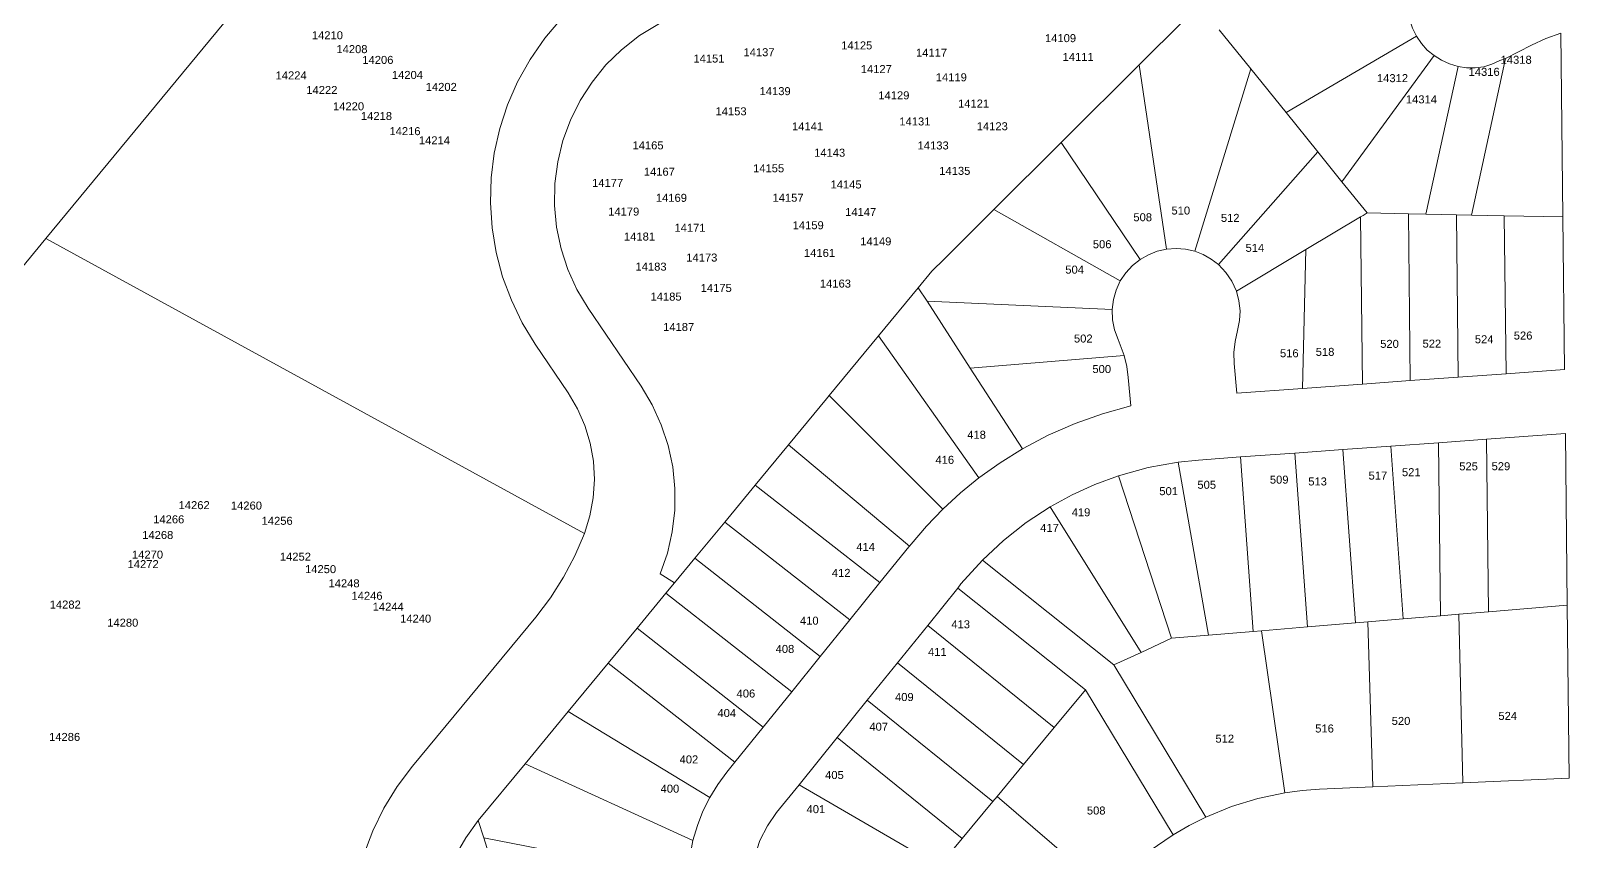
# Model space of a CAD drawing. Header units: feet. Extents: x 865220 to 2822444, y -2240498 to 975731.
# Drawn here: x 2813289 to 2814731, y 964285 to 965045 of the extents above; entities that cross this region are included whole.
import ezdxf
from ezdxf.enums import TextEntityAlignment as Align

# ---------------------------------------------------------------- set-up
doc = ezdxf.new("R2010")
doc.units = ezdxf.units.FT
doc.header["$LTSCALE"] = 0.015
doc.header["$MEASUREMENT"] = 0
doc.layers.add('Dakota County Addresses', color=7, linetype='Continuous')
doc.layers.add('Dakota County Parcels', color=7, linetype='Continuous')
doc.styles.add('Dimensions 100', font='arial.ttf')

# ---------------------------------------------------------------- blocks, each defined once
blk = doc.blocks.new('ACMAP_ANN_TEMPLATE_Dakota County Addresses')
at = {"layer": 'Dakota County Addresses', "style": 'Dimensions 100'}
blk.add_attdef('DakotaCountyAddress', text='', height=50, dxfattribs=at).set_placement((0, 0), align=Align.CENTER)

msp = doc.modelspace()

# ---------------------------------------------------------------- linework, layer by layer
at = {"layer": 'Dakota County Parcels', "lineweight": 5}
for p, q in [((2813303.7, 964850.4), (2813521.7, 965114.3)), ((2814328.2, 965013), (2814370, 965054.7)), ((2814403.4, 965045.8), (2814432.9, 965009.3)), ((2814465.9, 964968.4), (2814588.1, 965039.9)), ((2814725.4, 964870.6), (2814723.4, 965042.7)), ((2814518.3, 964903.4), (2814604.6, 965021.8)), ((2814639.7, 964872.3), (2814671.7, 965019.1)), ((2814666.2, 965017.2), (2814671.7, 965019.1)), ((2814671.7, 965019.1), (2814696, 965031.5)), ((2814258.5, 964943.6), (2814328.2, 965013)), ((2814328.2, 965013), (2814354, 964840.3)), ((2814380.4, 964838.3), (2814432.9, 965009.3)), ((2814432.9, 965009.3), (2814465.9, 964968.4)), ((2814596.9, 964873.2), (2814627.1, 965011.6)), ((2814465.9, 964968.4), (2814495.7, 964931.5)), ((2814192.1, 964877.5), (2814255.2, 964940.3)), ((2814255.2, 964940.3), (2814258.5, 964943.6)), ((2814255.2, 964940.3), (2814329.2, 964830.7)), ((2814402.5, 964825.9), (2814495.7, 964931.5)), ((2814495.7, 964931.5), (2814518.3, 964903.4)), ((2814518.3, 964903.4), (2814541.9, 964874.3)), ((2814145.8, 964831.2), (2814192.1, 964877.5)), ((2814192.1, 964877.5), (2814310.6, 964810.5)), ((2814538.1, 964872), (2814541.9, 964874.3)), ((2814541.9, 964874.3), (2814580.6, 964873.5)), ((2814580.6, 964873.5), (2814596.9, 964873.2)), ((2814582.4, 964717.1), (2814580.6, 964873.5)), ((2814596.9, 964873.2), (2814625.6, 964872.6)), ((2814484.6, 964840), (2814535.8, 964870.6)), ((2814535.8, 964870.6), (2814538.1, 964872)), ((2814537.5, 964713.9), (2814535.8, 964870.6)), ((2814625.6, 964872.6), (2814639.7, 964872.3)), ((2814627.3, 964720.4), (2814625.6, 964872.6)), ((2814639.7, 964872.3), (2814670.5, 964871.7)), ((2814672.2, 964723.6), (2814670.5, 964871.7)), ((2814670.5, 964871.7), (2814725.4, 964870.6)), ((2814727, 964727.6), (2814725.4, 964870.6)), ((2813159.4, 964675.6), (2813303.7, 964850.4)), ((2813303.7, 964850.4), (2813808.4, 964573.8)), ((2814134.1, 964819.6), (2814145.8, 964831.2)), ((2814419.4, 964801.1), (2814484.6, 964840)), ((2814481.2, 964709.8), (2814484.6, 964840)), ((2814121.3, 964804.2), (2814134.1, 964819.6)), ((2814084.1, 964759.1), (2814121.3, 964804.2)), ((2814121.3, 964804.2), (2814129.5, 964791.6)), ((2814129.5, 964791.6), (2814170, 964728.7)), ((2814129.5, 964791.6), (2814302.9, 964783.8)), ((2813812, 964784.9), (2813861.4, 964711.8)), ((2814037.9, 964703.2), (2814084.1, 964759.1)), ((2814084.1, 964759.1), (2814178.1, 964625.8)), ((2813762.3, 964751.3), (2813793.2, 964705.6)), ((2814314.2, 964740.6), (2814308.5, 964755.5)), ((2814314.2, 964740.6), (2814170, 964728.7)), ((2814417.3, 964733), (2814419.8, 964705.3)), ((2814170, 964728.7), (2814218.8, 964653.1)), ((2814318.1, 964720), (2814320.5, 964693.4)), ((2814537.5, 964713.9), (2814582.4, 964717.1)), ((2814582.4, 964717.1), (2814627.3, 964720.4)), ((2814627.3, 964720.4), (2814672.2, 964723.6)), ((2814672.2, 964723.6), (2814727, 964727.6)), ((2813999.7, 964656.9), (2814035.3, 964700)), ((2814035.3, 964700), (2814037.9, 964703.2)), ((2814037.9, 964703.2), (2814144.4, 964596.7)), ((2814419.8, 964705.3), (2814481.2, 964709.8)), ((2814481.2, 964709.8), (2814537.5, 964713.9)), ((2813968.5, 964619.1), (2813999.7, 964656.9)), ((2813999.7, 964656.9), (2814112.9, 964561.9)), ((2814564, 964655.6), (2814608.9, 964658.9)), ((2814608.9, 964658.9), (2814653.8, 964662.1)), ((2814610.7, 964496.6), (2814608.9, 964658.9)), ((2814653.8, 964662.1), (2814727.7, 964667.5)), ((2814655.6, 964500.3), (2814653.8, 964662.1)), ((2814729.5, 964506.5), (2814727.7, 964667.5)), ((2814383.8, 964642.6), (2814364.9, 964640.6)), ((2814383.8, 964642.6), (2814423.4, 964645.5)), ((2814423.4, 964645.5), (2814474.2, 964649.1)), ((2814423.4, 964645.5), (2814435.2, 964481.9)), ((2814474.2, 964649.1), (2814519.1, 964652.4)), ((2814474.2, 964649.1), (2814486, 964486.2)), ((2814519.1, 964652.4), (2814564, 964655.6)), ((2814519.1, 964652.4), (2814530.9, 964489.9)), ((2814564, 964655.6), (2814575.7, 964493.7)), ((2814308.9, 964627.9), (2814358.5, 964475.5)), ((2814364.9, 964640.6), (2814393.4, 964478.4)), ((2813939.9, 964584.4), (2813968.5, 964619.1)), ((2813968.5, 964619.1), (2814085.3, 964527.7)), ((2814244.8, 964598.8), (2814330, 964462.3)), ((2813911.9, 964550.5), (2813939.9, 964584.4)), ((2813939.9, 964584.4), (2814057, 964492.7)), ((2814085.3, 964527.7), (2814112.4, 964561.2)), ((2814112.4, 964561.2), (2814112.9, 964561.9)), ((2814112.9, 964561.9), (2814114.5, 964563.8)), ((2813892.9, 964527.5), (2813911.9, 964550.5)), ((2813911.9, 964550.5), (2814029.4, 964458.5)), ((2814181.5, 964548.9), (2814161.3, 964526.7)), ((2814181.5, 964548.9), (2814304.6, 964450.6)), ((2813879.4, 964536.1), (2813892.9, 964527.5)), ((2813884.8, 964517.8), (2813892.9, 964527.5)), ((2814057, 964492.7), (2814085.3, 964527.7)), ((2813857.8, 964485), (2813884.8, 964517.8)), ((2813884.8, 964517.8), (2814002.7, 964425.4)), ((2814130.1, 964487.6), (2814158.2, 964522.5)), ((2814158.2, 964522.5), (2814161.3, 964526.7)), ((2814158.2, 964522.5), (2814277.9, 964427.1)), ((2814627.9, 964498), (2814655.6, 964500.3)), ((2814655.6, 964500.3), (2814729.5, 964506.5)), ((2814731.3, 964344.5), (2814729.5, 964506.5)), ((2813647.2, 964355.5), (2813762.7, 964495.4)), ((2813830.7, 964452.2), (2813857.8, 964485)), ((2813857.8, 964485), (2813976, 964392.3)), ((2814029.4, 964458.5), (2814057, 964492.7)), ((2814101.8, 964452.6), (2814130.1, 964487.6)), ((2814130.1, 964487.6), (2814248.6, 964391.9)), ((2814443, 964482.6), (2814486, 964486.2)), ((2814486, 964486.2), (2814530.9, 964489.9)), ((2814530.9, 964489.9), (2814542.7, 964490.9)), ((2814542.7, 964490.9), (2814575.7, 964493.7)), ((2814547.3, 964336.2), (2814542.7, 964490.9)), ((2814575.7, 964493.7), (2814610.7, 964496.6)), ((2814610.7, 964496.6), (2814627.9, 964498)), ((2814631.7, 964340), (2814627.9, 964498)), ((2814330, 964462.3), (2814358.5, 964475.5)), ((2814358.5, 964475.5), (2814393.4, 964478.4)), ((2814393.4, 964478.4), (2814435.2, 964481.9)), ((2814435.2, 964481.9), (2814443, 964482.6)), ((2814464.8, 964330.6), (2814443, 964482.6)), ((2814002.7, 964425.4), (2814029.4, 964458.5)), ((2814304.6, 964450.6), (2814330, 964462.3)), ((2813793.2, 964406.8), (2813830.7, 964452.2)), ((2813830.7, 964452.2), (2813949.4, 964359.3)), ((2814073.5, 964417.6), (2814101.8, 964452.6)), ((2814101.8, 964452.6), (2814219.9, 964357.2)), ((2814304.6, 964450.6), (2814390.8, 964307.9)), ((2814248.6, 964391.9), (2814277.9, 964427.1)), ((2814277.9, 964427.1), (2814360, 964291.2)), ((2813976, 964392.3), (2814002.7, 964425.4)), ((2814045.3, 964382.6), (2814073.5, 964417.6)), ((2814073.5, 964417.6), (2814191.2, 964322.6)), ((2813752.8, 964357.8), (2813793.2, 964406.8)), ((2813793.2, 964406.8), (2813925.9, 964326.3)), ((2813949.4, 964359.3), (2813976, 964392.3)), ((2814219.9, 964357.2), (2814248.6, 964391.9)), ((2814009.5, 964338.2), (2814045.3, 964382.6)), ((2814045.3, 964382.6), (2814162.5, 964287.9)), ((2813708.9, 964304.6), (2813752.8, 964357.8)), ((2813752.8, 964357.8), (2813910.1, 964286)), ((2813941.8, 964349.9), (2813949.4, 964359.3)), ((2814195.1, 964327.3), (2814219.9, 964357.2)), ((2814547.3, 964336.2), (2814631.7, 964340)), ((2814631.7, 964340), (2814731.3, 964344.5)), ((2813988.5, 964312.3), (2814009.5, 964338.2)), ((2814009.5, 964338.2), (2814140.8, 964261.8)), ((2814191.2, 964322.6), (2814195.1, 964327.3)), ((2814195.1, 964327.3), (2814298.1, 964239)), ((2814497.3, 964334), (2814547.3, 964336.2)), ((2814162.5, 964287.9), (2814191.2, 964322.6)), ((2813708.9, 964304.6), (2813714, 964288.4)), ((2813714, 964288.4), (2813905.3, 964251.3)), ((2813714, 964288.4), (2813736.3, 964218.9)), ((2814140.8, 964261.8), (2814162.5, 964287.9))]:
    msp.add_line(p, q, dxfattribs=at)
for points in [[(2813823.3, 965088.2), (2813804.3, 965073.2), (2813786.9, 965056.5), (2813771.2, 965038.1), (2813757.4, 965018.2), (2813745.7, 964997.1)], [(2813940.1, 965071.7), (2813918.9, 965067.5), (2813898.3, 965060.9), (2813878.6, 965051.9), (2813860.1, 965040.7), (2813843, 965027.3)], [(2814580.2, 965064.1), (2814581.7, 965055.7), (2814584.4, 965047.6), (2814588.1, 965039.9)], [(2814588.1, 965039.9), (2814592.8, 965033.1), (2814598.3, 965027), (2814604.6, 965021.8)], [(2814723.4, 965042.7), (2814709.5, 965037.7), (2814696, 965031.5)], [(2813843, 965027.3), (2813828.4, 965013), (2813815.5, 964997), (2813804.3, 964979.8), (2813795.2, 964961.4), (2813788.2, 964942.1), (2813783.3, 964922.1), (2813780.7, 964901.8), (2813780.4, 964881.2), (2813782.3, 964860.8), (2813786.5, 964840.7), (2813792.9, 964821.2), (2813801.4, 964802.5), (2813812, 964784.9)], [(2814604.6, 965021.8), (2814611.6, 965017.4), (2814619.2, 965014), (2814627.1, 965011.6)], [(2814627.1, 965011.6), (2814635.1, 965010.3), (2814643.2, 965010.3), (2814651.2, 965011.4), (2814658.9, 965013.7), (2814666.2, 965017.2)], [(2813745.7, 964997.1), (2813736.3, 964975.6), (2813729, 964953.3), (2813723.9, 964930.4), (2813721, 964907.2), (2813720.3, 964883.7), (2813721.9, 964860.3), (2813725.7, 964837.2), (2813731.7, 964814.5), (2813739.9, 964792.5), (2813750.1, 964771.4), (2813762.3, 964751.3)], [(2814329.2, 964830.7), (2814322, 964824.9), (2814315.8, 964818.2), (2814310.6, 964810.5)], [(2814354, 964840.3), (2814345.3, 964838.3), (2814337, 964835.1), (2814329.2, 964830.7)], [(2814380.4, 964838.3), (2814371.7, 964840.3), (2814362.9, 964841), (2814354, 964840.3)], [(2814402.5, 964825.9), (2814395.8, 964831.1), (2814388.4, 964835.3), (2814380.4, 964838.3)], [(2814419.4, 964801.1), (2814415.2, 964810.3), (2814409.5, 964818.6), (2814402.5, 964825.9)], [(2814310.6, 964810.5), (2814306.7, 964802), (2814304.1, 964793.1), (2814302.9, 964783.8)], [(2814420.4, 964764.1), (2814422.3, 964773.3), (2814422.8, 964782.6), (2814421.8, 964792), (2814419.4, 964801.1)], [(2814302.9, 964783.8), (2814303.2, 964774.1), (2814305.1, 964764.6), (2814308.5, 964755.5)], [(2814420.4, 964764.1), (2814418.1, 964753.9), (2814417.1, 964743.5), (2814417.3, 964733)], [(2814318.1, 964720), (2814316.7, 964730.4), (2814314.2, 964740.6)], [(2813793.2, 964705.6), (2813801.9, 964690.7), (2813808.9, 964675), (2813813.9, 964658.5), (2813816.9, 964641.5), (2813817.8, 964624.4), (2813816.7, 964607.2), (2813813.5, 964590.3), (2813808.4, 964573.8)], [(2813861.4, 964711.8), (2813871.9, 964694.3), (2813880.4, 964675.7), (2813886.8, 964656.3), (2813891.1, 964636.3), (2813893.2, 964616), (2813893.1, 964595.6), (2813890.7, 964575.3), (2813886.1, 964555.4), (2813879.4, 964536.1)], [(2814320.5, 964693.4), (2814294, 964686.1), (2814268.2, 964677), (2814243.1, 964665.9), (2814218.8, 964653.1)], [(2814218.8, 964653.1), (2814198, 964640.1), (2814178.1, 964625.8)], [(2814308.9, 964627.9), (2814286.8, 964619.8), (2814265.4, 964610.1), (2814244.8, 964598.8)], [(2814364.9, 964640.6), (2814336.6, 964635.5), (2814308.9, 964627.9)], [(2814178.1, 964625.8), (2814160.8, 964611.8), (2814144.4, 964596.7)], [(2814144.4, 964596.7), (2814129, 964580.7), (2814114.5, 964563.8)], [(2814244.8, 964598.8), (2814222.3, 964584), (2814201.1, 964567.3), (2814181.5, 964548.9)], [(2813762.7, 964495.4), (2813776.5, 964513.6), (2813788.7, 964532.8), (2813799.4, 964552.9), (2813808.4, 964573.8)], [(2813647.2, 964355.5), (2813632.9, 964336.5), (2813620.5, 964316.2), (2813610, 964294.9), (2813601.5, 964272.7), (2813595.2, 964249.8), (2813591, 964226.4), (2813589, 964202.7), (2813589.2, 964179), (2813591.6, 964155.3), (2813596.3, 964132), (2813603, 964109.2)], [(2813941.8, 964349.9), (2813933.3, 964338.5), (2813925.9, 964326.3)], [(2813925.9, 964326.3), (2813919.5, 964313.4), (2813914.2, 964299.9), (2813910.1, 964286)], [(2814464.8, 964330.6), (2814439.5, 964325.3), (2814414.7, 964317.7), (2814390.8, 964307.9)], [(2814497.3, 964334), (2814481, 964332.7), (2814464.8, 964330.6)], [(2813988.5, 964312.3), (2813979.8, 964299.6), (2813972.9, 964285.9), (2813968.2, 964271.3)], [(2813708.9, 964304.6), (2813697.1, 964288.5), (2813687.2, 964271.2), (2813679.3, 964252.9), (2813673.6, 964233.8), (2813670.1, 964214.2), (2813668.8, 964194.3), (2813669.8, 964174.4), (2813673.1, 964154.7), (2813678.6, 964135.6)], [(2814390.8, 964307.9), (2814375.1, 964300), (2814360, 964291.2)], [(2813910.1, 964286), (2813906.8, 964268.8), (2813905.3, 964251.3)], [(2814360, 964291.2), (2814337.7, 964275.8), (2814317, 964258.3), (2814298.1, 964239)]]:
    msp.add_lwpolyline(points, dxfattribs=at)

# ---------------------------------------------------------------- block references
at = {"layer": 'Dakota County Addresses', "lineweight": 5, "xscale": 0.15, "yscale": 0.15, "zscale": 0.15}
for p, values in [((2813567.5, 965037.1), {'DakotaCountyAddress': '14210'}), ((2813590.5, 965024.1), {'DakotaCountyAddress': '14208'}), ((2814063.6, 965027.6), {'DakotaCountyAddress': '14125'}), ((2814254.6, 965034.4), {'DakotaCountyAddress': '14109'}), ((2813614.8, 965014), {'DakotaCountyAddress': '14206'}), ((2813925.1, 965015.3), {'DakotaCountyAddress': '14151'}), ((2813972, 965021.2), {'DakotaCountyAddress': '14137'}), ((2814133.7, 965020.8), {'DakotaCountyAddress': '14117'}), ((2814271.1, 965016.8), {'DakotaCountyAddress': '14111'}), ((2814681.6, 965014.1), {'DakotaCountyAddress': '14318'}), ((2813533.5, 964999.5), {'DakotaCountyAddress': '14224'}), ((2813642.5, 964999.9), {'DakotaCountyAddress': '14204'}), ((2814081.9, 965005.4), {'DakotaCountyAddress': '14127'}), ((2814152.2, 964997.7), {'DakotaCountyAddress': '14119'}), ((2814565.7, 964996.9), {'DakotaCountyAddress': '14312'}), ((2814651.6, 965002.8), {'DakotaCountyAddress': '14316'}), ((2813562.3, 964985.8), {'DakotaCountyAddress': '14222'}), ((2813674.2, 964988.7), {'DakotaCountyAddress': '14202'}), ((2813987.1, 964984.7), {'DakotaCountyAddress': '14139'}), ((2814098.4, 964980.8), {'DakotaCountyAddress': '14129'}), ((2813587.3, 964970.5), {'DakotaCountyAddress': '14220'}), ((2814173.1, 964973.1), {'DakotaCountyAddress': '14121'}), ((2814592.8, 964977), {'DakotaCountyAddress': '14314'}), ((2813613.5, 964961.4), {'DakotaCountyAddress': '14218'}), ((2813945.8, 964965.8), {'DakotaCountyAddress': '14153'}), ((2814118.1, 964956.3), {'DakotaCountyAddress': '14131'}), ((2813640.2, 964947.2), {'DakotaCountyAddress': '14216'}), ((2813667.8, 964938.6), {'DakotaCountyAddress': '14214'}), ((2814017.5, 964951.7), {'DakotaCountyAddress': '14141'}), ((2814190.6, 964951.8), {'DakotaCountyAddress': '14123'}), ((2813868, 964933.9), {'DakotaCountyAddress': '14165'}), ((2814038.2, 964927), {'DakotaCountyAddress': '14143'}), ((2814135.2, 964933.8), {'DakotaCountyAddress': '14133'}), ((2813878.6, 964909.2), {'DakotaCountyAddress': '14167'}), ((2813981, 964912.4), {'DakotaCountyAddress': '14155'}), ((2814155.5, 964910), {'DakotaCountyAddress': '14135'}), ((2813830.1, 964898.7), {'DakotaCountyAddress': '14177'}), ((2814053.6, 964897.2), {'DakotaCountyAddress': '14145'}), ((2813889.9, 964884.7), {'DakotaCountyAddress': '14169'}), ((2813999.2, 964884.8), {'DakotaCountyAddress': '14157'}), ((2813845.2, 964871.8), {'DakotaCountyAddress': '14179'}), ((2814067.3, 964871.4), {'DakotaCountyAddress': '14147'}), ((2814331.6, 964866.5), {'DakotaCountyAddress': '508'}), ((2814367.3, 964872.8), {'DakotaCountyAddress': '510'}), ((2814413.6, 964865.9), {'DakotaCountyAddress': '512'}), ((2813907.3, 964856.6), {'DakotaCountyAddress': '14171'}), ((2814018.1, 964859), {'DakotaCountyAddress': '14159'}), ((2813860, 964848.4), {'DakotaCountyAddress': '14181'}), ((2814081.5, 964843.9), {'DakotaCountyAddress': '14149'}), ((2814293.6, 964841.2), {'DakotaCountyAddress': '506'}), ((2814436.7, 964837.8), {'DakotaCountyAddress': '514'}), ((2813918.4, 964828.7), {'DakotaCountyAddress': '14173'}), ((2814028.7, 964833), {'DakotaCountyAddress': '14161'}), ((2813870.8, 964820.2), {'DakotaCountyAddress': '14183'}), ((2814267.8, 964817.4), {'DakotaCountyAddress': '504'}), ((2813931.9, 964800.2), {'DakotaCountyAddress': '14175'}), ((2814043.6, 964804.3), {'DakotaCountyAddress': '14163'}), ((2813884.9, 964792.1), {'DakotaCountyAddress': '14185'}), ((2813896.7, 964763.6), {'DakotaCountyAddress': '14187'}), ((2814275.9, 964752.8), {'DakotaCountyAddress': '502'}), ((2814651.6, 964752.1), {'DakotaCountyAddress': '524'}), ((2814688.1, 964755.6), {'DakotaCountyAddress': '526'}), ((2814469, 964739), {'DakotaCountyAddress': '516'}), ((2814502.5, 964740.3), {'DakotaCountyAddress': '518'}), ((2814562.9, 964747.8), {'DakotaCountyAddress': '520'}), ((2814602.6, 964748), {'DakotaCountyAddress': '522'}), ((2814293.2, 964724.2), {'DakotaCountyAddress': '500'}), ((2814175.9, 964662.6), {'DakotaCountyAddress': '418'}), ((2814146.1, 964639.1), {'DakotaCountyAddress': '416'}), ((2814459.5, 964620.5), {'DakotaCountyAddress': '509'}), ((2814552, 964624.3), {'DakotaCountyAddress': '517'}), ((2814583.3, 964627.5), {'DakotaCountyAddress': '521'}), ((2814637, 964633), {'DakotaCountyAddress': '525'}), ((2814667.3, 964633.1), {'DakotaCountyAddress': '529'}), ((2814355.9, 964609.7), {'DakotaCountyAddress': '501'}), ((2814391.6, 964615.7), {'DakotaCountyAddress': '505'}), ((2814495.5, 964618.8), {'DakotaCountyAddress': '513'}), ((2813442.6, 964596.6), {'DakotaCountyAddress': '14262'}), ((2813491.6, 964596.2), {'DakotaCountyAddress': '14260'}), ((2813418.8, 964583.3), {'DakotaCountyAddress': '14266'}), ((2813520.4, 964581.9), {'DakotaCountyAddress': '14256'}), ((2814273.8, 964589.9), {'DakotaCountyAddress': '419'}), ((2813408.5, 964568.6), {'DakotaCountyAddress': '14268'}), ((2814244.3, 964575.3), {'DakotaCountyAddress': '417'}), ((2813398.9, 964550.2), {'DakotaCountyAddress': '14270'}), ((2813537.5, 964548.3), {'DakotaCountyAddress': '14252'}), ((2814071.9, 964557.4), {'DakotaCountyAddress': '414'}), ((2813394.8, 964541.3), {'DakotaCountyAddress': '14272'}), ((2813561.1, 964536.6), {'DakotaCountyAddress': '14250'}), ((2813583.1, 964523.3), {'DakotaCountyAddress': '14248'}), ((2814049, 964533.1), {'DakotaCountyAddress': '412'}), ((2813604.6, 964511.6), {'DakotaCountyAddress': '14246'}), ((2813321.8, 964503.4), {'DakotaCountyAddress': '14282'}), ((2813624.5, 964501.4), {'DakotaCountyAddress': '14244'}), ((2813375.7, 964486.4), {'DakotaCountyAddress': '14280'}), ((2813650.2, 964490.2), {'DakotaCountyAddress': '14240'}), ((2814019.1, 964488.3), {'DakotaCountyAddress': '410'}), ((2814161, 964484.9), {'DakotaCountyAddress': '413'}), ((2813996.3, 964461.8), {'DakotaCountyAddress': '408'}), ((2814139.1, 964459), {'DakotaCountyAddress': '411'}), ((2813959.7, 964420), {'DakotaCountyAddress': '406'}), ((2814108.2, 964416.7), {'DakotaCountyAddress': '409'}), ((2813941.8, 964401.7), {'DakotaCountyAddress': '404'}), ((2814573.7, 964394.3), {'DakotaCountyAddress': '520'}), ((2814673.7, 964399), {'DakotaCountyAddress': '524'}), ((2813321.2, 964379.3), {'DakotaCountyAddress': '14286'}), ((2814084.2, 964388.9), {'DakotaCountyAddress': '407'}), ((2814408.5, 964377.7), {'DakotaCountyAddress': '512'}), ((2814502, 964387.2), {'DakotaCountyAddress': '516'}), ((2813906.3, 964358.2), {'DakotaCountyAddress': '402'}), ((2814042.7, 964343.6), {'DakotaCountyAddress': '405'}), ((2813888.5, 964330.8), {'DakotaCountyAddress': '400'}), ((2814025.3, 964311.6), {'DakotaCountyAddress': '401'}), ((2814288, 964310.3), {'DakotaCountyAddress': '508'})]:
    msp.add_blockref('ACMAP_ANN_TEMPLATE_Dakota County Addresses', p, dxfattribs=at).add_auto_attribs(values)

doc.saveas('drawing.dxf')
